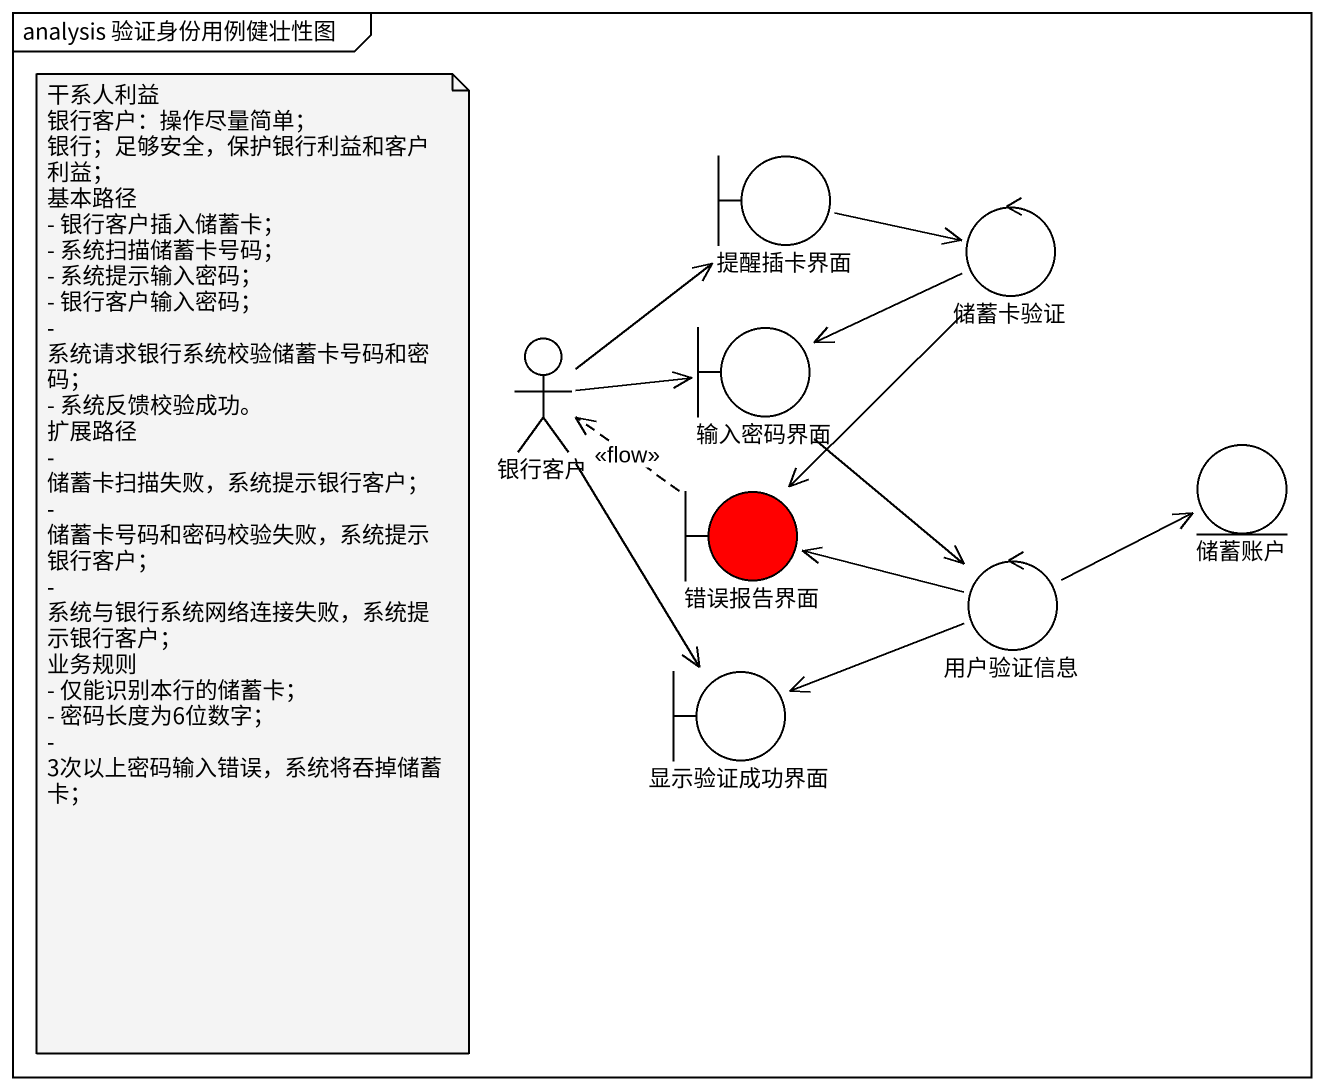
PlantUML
@startuml
mainframe analysis 验证身份用例健壮性图
boundary 提醒插卡界面
control 储蓄卡验证
actor 银行客户
boundary 输入密码界面
boundary 错误报告界面 #FF0000
entity 储蓄账户
control 用户验证信息
boundary 显示验证成功界面
提醒插卡界面 -right-> 储蓄卡验证
储蓄卡验证 -left-> 输入密码界面
储蓄卡验证 --> 错误报告界面
银行客户 -up-> 提醒插卡界面
银行客户 -right-> 输入密码界面
银行客户 --> 显示验证成功界面
输入密码界面 --> 用户验证信息
错误报告界面 .left.> 银行客户 : <<flow>>
用户验证信息 -left-> 错误报告界面
用户验证信息 -right-> 储蓄账户
用户验证信息 -left-> 显示验证成功界面
note as N1
  干系人利益
  银行客户：操作尽量简单；
  银行；足够安全，保护银行利益和客户利益；
  基本路径
  - 银行客户插入储蓄卡；
  - 系统扫描储蓄卡号码；
  - 系统提示输入密码；
  - 银行客户输入密码；
  - 系统请求银行系统校验储蓄卡号码和密码；
  - 系统反馈校验成功。
  扩展路径
  - 储蓄卡扫描失败，系统提示银行客户；
  - 储蓄卡号码和密码校验失败，系统提示银行客户；
  - 系统与银行系统网络连接失败，系统提示银行客户；
  业务规则
  - 仅能识别本行的储蓄卡；
  - 密码长度为6位数字；
  - 3次以上密码输入错误，系统将吞掉储蓄卡；
end note
@enduml
